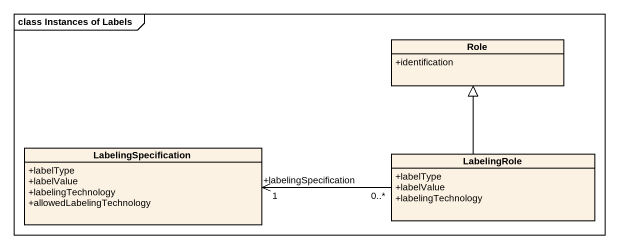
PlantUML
@startuml
mainframe class Instances of Labels
hide circle
hide empty members
skinparam classAttributeIconSize 0
class Role {
  +identification
}
class LabelingSpecification {
  +labelType
  +labelValue
  +labelingTechnology
  +allowedLabelingTechnology
}
class LabelingRole {
  +labelType
  +labelValue
  +labelingTechnology
}
LabelingRole -up-|> Role
LabelingRole "0..*" -left-> "+labelingSpecification\n1" LabelingSpecification
@enduml
